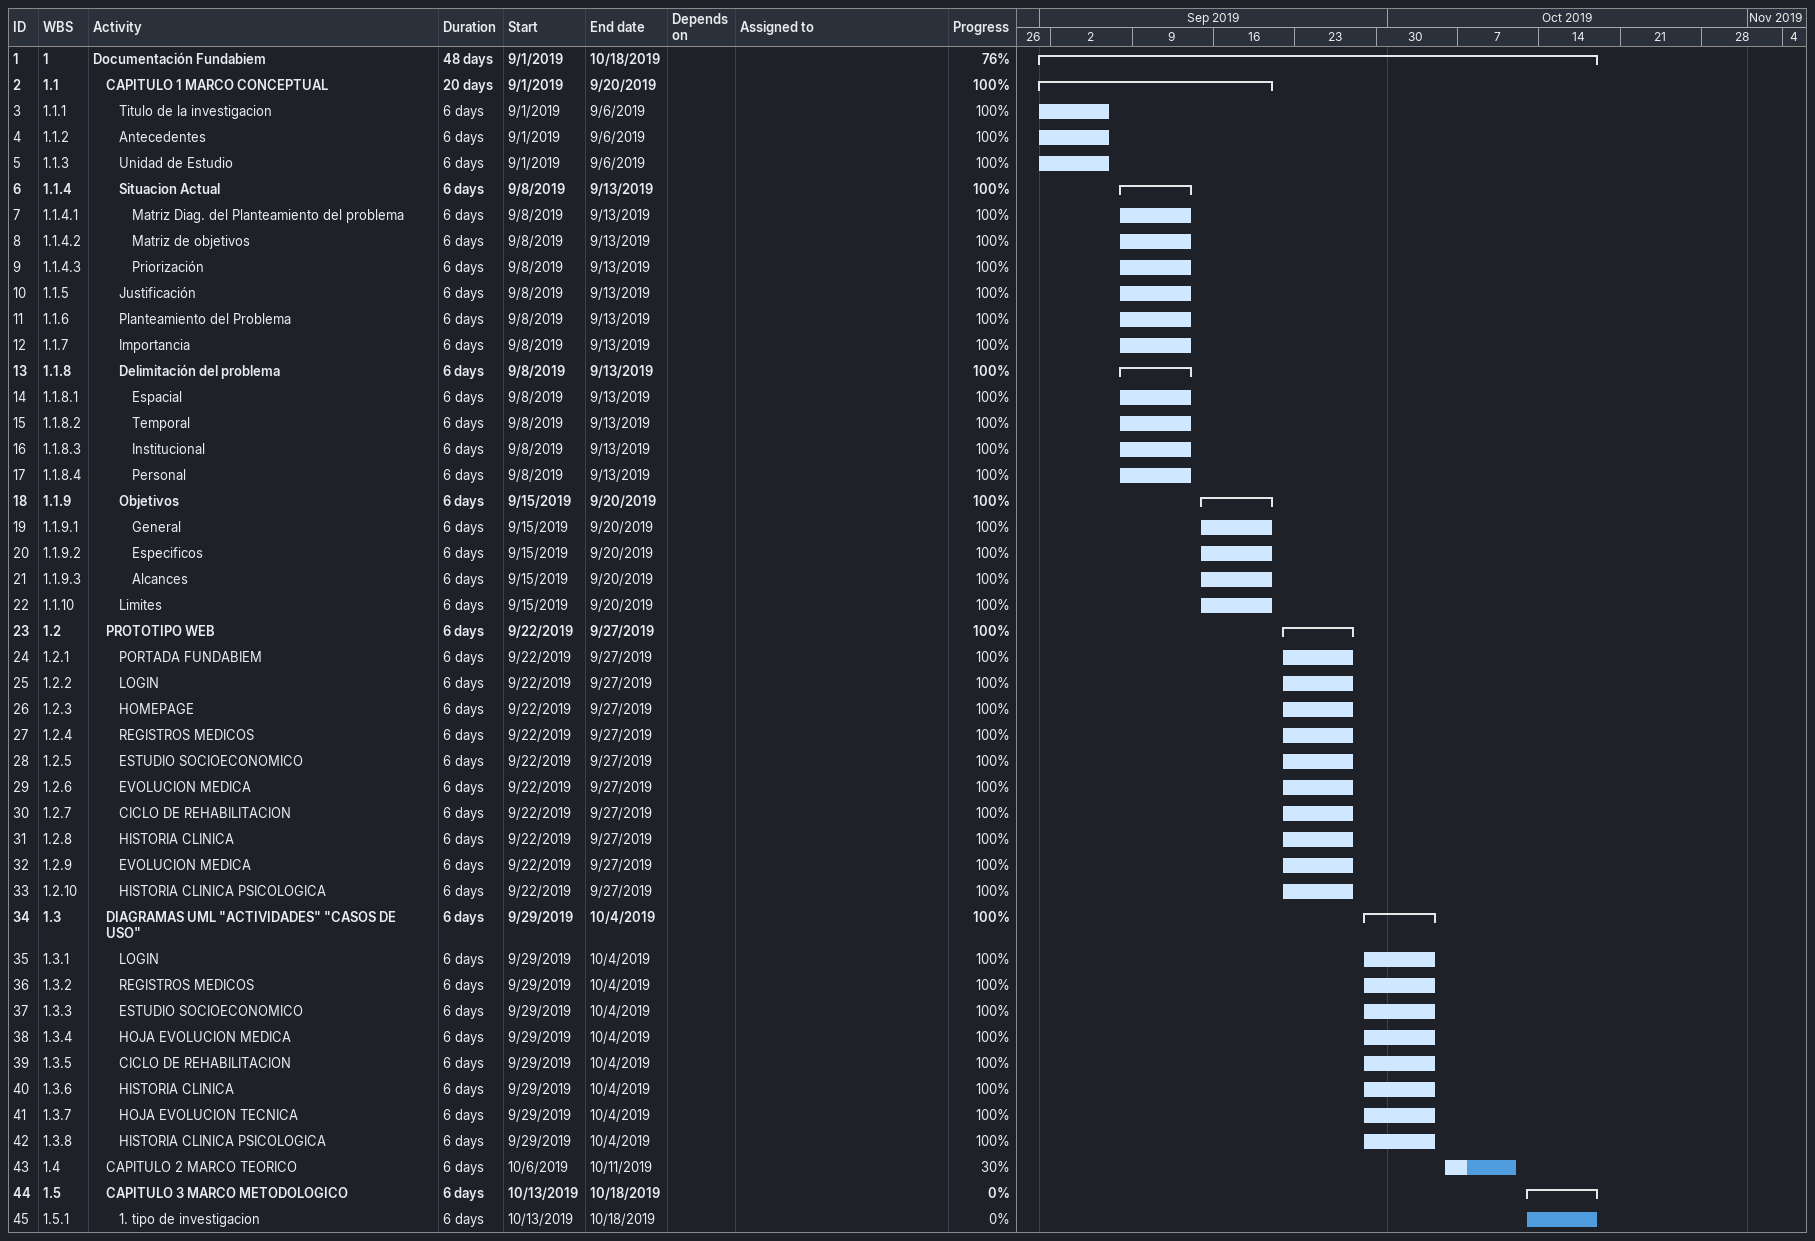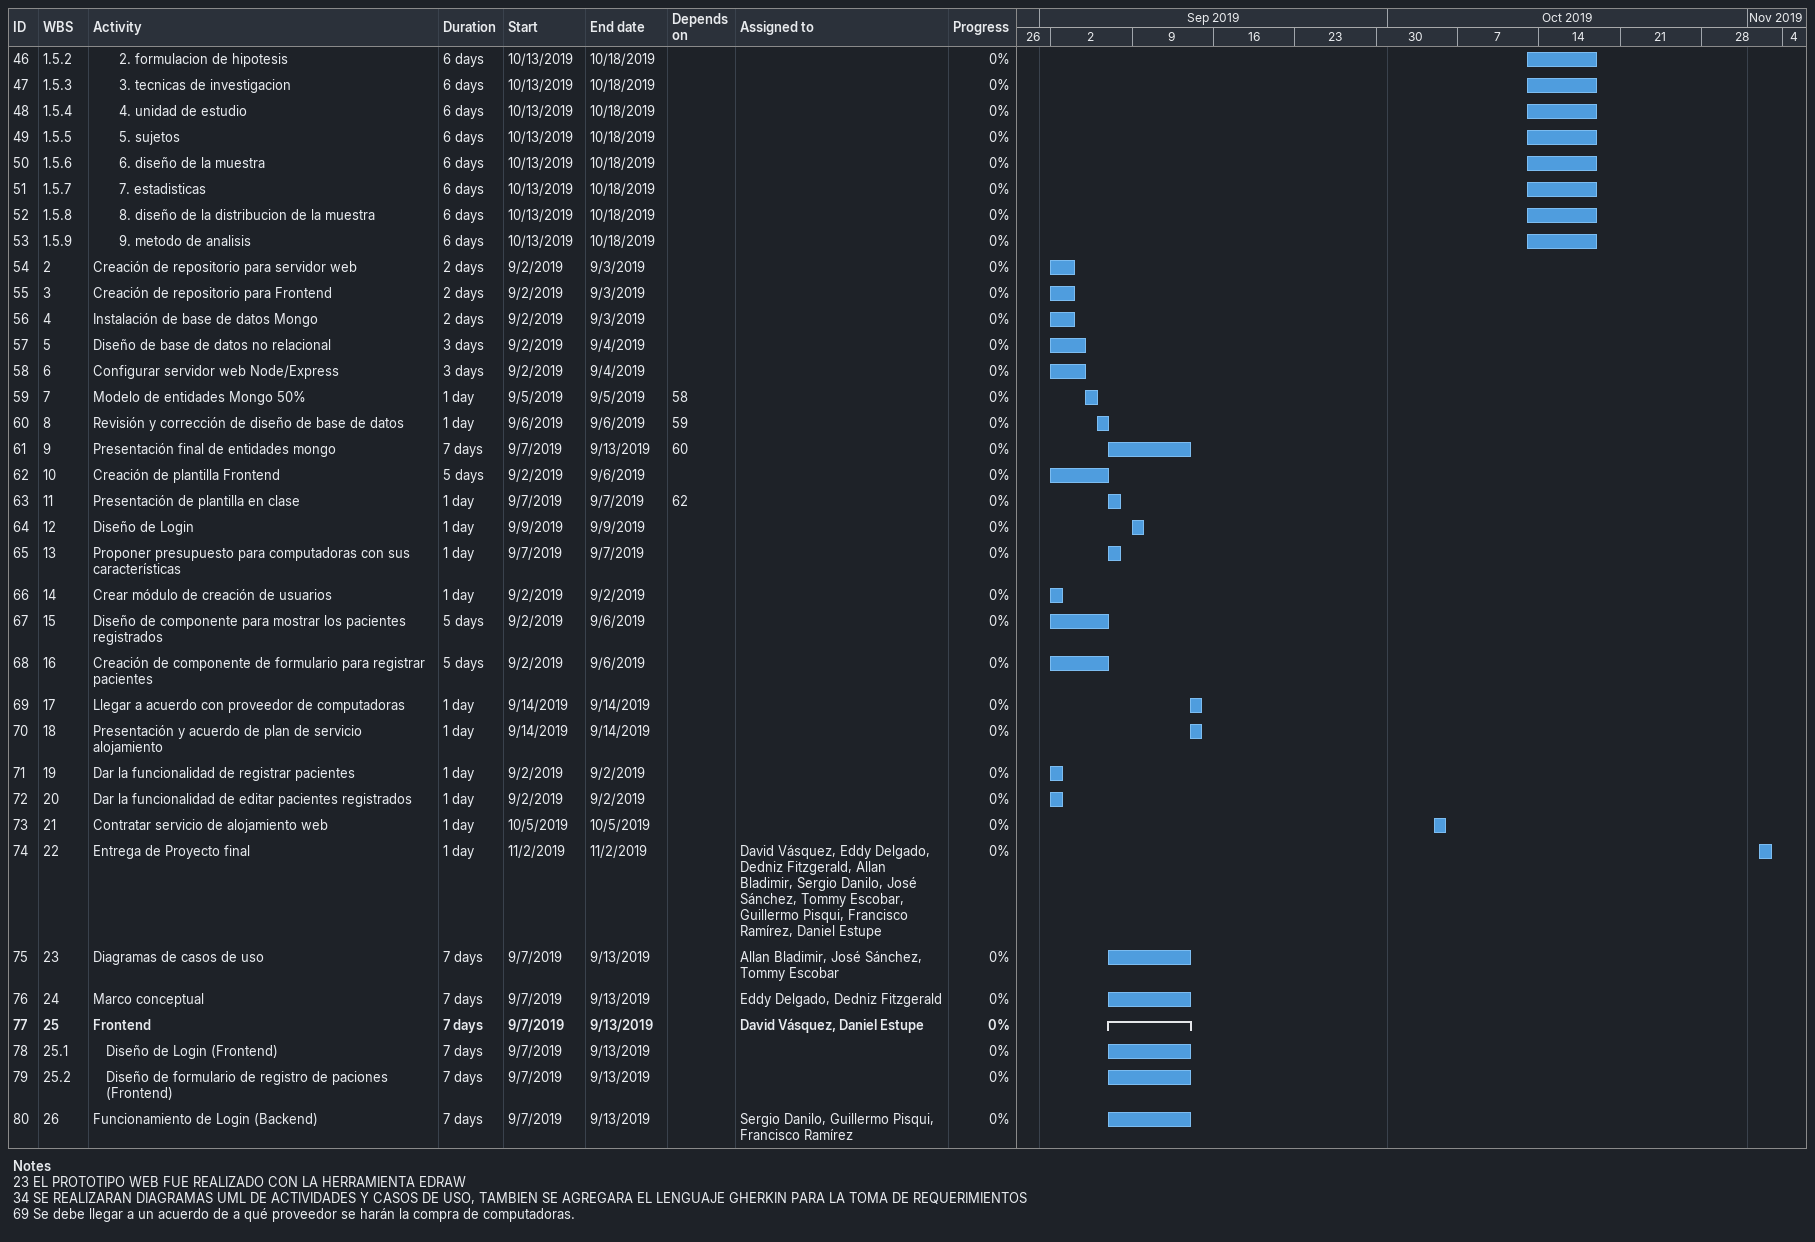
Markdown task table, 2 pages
| ID | WBS | Task | Duration | Start | Finish | Predecessors | Resources | % complete |
|---|---|---|---|---|---|---|---|---|
| 1 | 1 | **Documentación Fundabiem** | 48d | 2019-09-01 | 2019-10-18 |  |  | 76 |
| 2 | 1.1 | **CAPITULO 1 MARCO CONCEPTUAL** | 20d | 2019-09-01 | 2019-09-20 |  |  | 100 |
| 3 | 1.1.1 | Titulo de la investigacion | 6d | 2019-09-01 | 2019-09-06 |  |  | 100 |
| 4 | 1.1.2 | Antecedentes | 6d | 2019-09-01 | 2019-09-06 |  |  | 100 |
| 5 | 1.1.3 | Unidad de Estudio | 6d | 2019-09-01 | 2019-09-06 |  |  | 100 |
| 6 | 1.1.4 | **Situacion Actual** | 6d | 2019-09-08 | 2019-09-13 |  |  | 100 |
| 7 | 1.1.4.1 | Matriz Diag. del Planteamiento del problema | 6d | 2019-09-08 | 2019-09-13 |  |  | 100 |
| 8 | 1.1.4.2 | Matriz de objetivos | 6d | 2019-09-08 | 2019-09-13 |  |  | 100 |
| 9 | 1.1.4.3 | Priorización | 6d | 2019-09-08 | 2019-09-13 |  |  | 100 |
| 10 | 1.1.5 | Justificación | 6d | 2019-09-08 | 2019-09-13 |  |  | 100 |
| 11 | 1.1.6 | Planteamiento del Problema | 6d | 2019-09-08 | 2019-09-13 |  |  | 100 |
| 12 | 1.1.7 | Importancia | 6d | 2019-09-08 | 2019-09-13 |  |  | 100 |
| 13 | 1.1.8 | **Delimitación del problema** | 6d | 2019-09-08 | 2019-09-13 |  |  | 100 |
| 14 | 1.1.8.1 | Espacial | 6d | 2019-09-08 | 2019-09-13 |  |  | 100 |
| 15 | 1.1.8.2 | Temporal | 6d | 2019-09-08 | 2019-09-13 |  |  | 100 |
| 16 | 1.1.8.3 | Institucional | 6d | 2019-09-08 | 2019-09-13 |  |  | 100 |
| 17 | 1.1.8.4 | Personal | 6d | 2019-09-08 | 2019-09-13 |  |  | 100 |
| 18 | 1.1.9 | **Objetivos** | 6d | 2019-09-15 | 2019-09-20 |  |  | 100 |
| 19 | 1.1.9.1 | General | 6d | 2019-09-15 | 2019-09-20 |  |  | 100 |
| 20 | 1.1.9.2 | Especificos | 6d | 2019-09-15 | 2019-09-20 |  |  | 100 |
| 21 | 1.1.9.3 | Alcances | 6d | 2019-09-15 | 2019-09-20 |  |  | 100 |
| 22 | 1.1.10 | Limites | 6d | 2019-09-15 | 2019-09-20 |  |  | 100 |
| 23 | 1.2 | **PROTOTIPO WEB** | 6d | 2019-09-22 | 2019-09-27 |  |  | 100 |
| 24 | 1.2.1 | PORTADA FUNDABIEM | 6d | 2019-09-22 | 2019-09-27 |  |  | 100 |
| 25 | 1.2.2 | LOGIN | 6d | 2019-09-22 | 2019-09-27 |  |  | 100 |
| 26 | 1.2.3 | HOMEPAGE | 6d | 2019-09-22 | 2019-09-27 |  |  | 100 |
| 27 | 1.2.4 | REGISTROS MEDICOS | 6d | 2019-09-22 | 2019-09-27 |  |  | 100 |
| 28 | 1.2.5 | ESTUDIO SOCIOECONOMICO | 6d | 2019-09-22 | 2019-09-27 |  |  | 100 |
| 29 | 1.2.6 | EVOLUCION MEDICA | 6d | 2019-09-22 | 2019-09-27 |  |  | 100 |
| 30 | 1.2.7 | CICLO DE REHABILITACION | 6d | 2019-09-22 | 2019-09-27 |  |  | 100 |
| 31 | 1.2.8 | HISTORIA CLINICA | 6d | 2019-09-22 | 2019-09-27 |  |  | 100 |
| 32 | 1.2.9 | EVOLUCION MEDICA | 6d | 2019-09-22 | 2019-09-27 |  |  | 100 |
| 33 | 1.2.10 | HISTORIA CLINICA PSICOLOGICA | 6d | 2019-09-22 | 2019-09-27 |  |  | 100 |
| 34 | 1.3 | **DIAGRAMAS UML "ACTIVIDADES" "CASOS DE USO"** | 6d | 2019-09-29 | 2019-10-04 |  |  | 100 |
| 35 | 1.3.1 | LOGIN | 6d | 2019-09-29 | 2019-10-04 |  |  | 100 |
| 36 | 1.3.2 | REGISTROS MEDICOS | 6d | 2019-09-29 | 2019-10-04 |  |  | 100 |
| 37 | 1.3.3 | ESTUDIO SOCIOECONOMICO | 6d | 2019-09-29 | 2019-10-04 |  |  | 100 |
| 38 | 1.3.4 | HOJA EVOLUCION MEDICA | 6d | 2019-09-29 | 2019-10-04 |  |  | 100 |
| 39 | 1.3.5 | CICLO DE REHABILITACION | 6d | 2019-09-29 | 2019-10-04 |  |  | 100 |
| 40 | 1.3.6 | HISTORIA CLINICA | 6d | 2019-09-29 | 2019-10-04 |  |  | 100 |
| 41 | 1.3.7 | HOJA EVOLUCION TECNICA | 6d | 2019-09-29 | 2019-10-04 |  |  | 100 |
| 42 | 1.3.8 | HISTORIA CLINICA PSICOLOGICA | 6d | 2019-09-29 | 2019-10-04 |  |  | 100 |
| 43 | 1.4 | CAPITULO 2 MARCO TEORICO | 6d | 2019-10-06 | 2019-10-11 |  |  | 30 |
| 44 | 1.5 | **CAPITULO 3 MARCO METODOLOGICO** | 6d | 2019-10-13 | 2019-10-18 |  |  | 0 |
| 45 | 1.5.1 | 1. tipo de investigacion | 6d | 2019-10-13 | 2019-10-18 |  |  | 0 |
| 46 | 1.5.2 | 2. formulacion de hipotesis | 6d | 2019-10-13 | 2019-10-18 |  |  | 0 |
| 47 | 1.5.3 | 3. tecnicas de investigacion | 6d | 2019-10-13 | 2019-10-18 |  |  | 0 |
| 48 | 1.5.4 | 4. unidad de estudio | 6d | 2019-10-13 | 2019-10-18 |  |  | 0 |
| 49 | 1.5.5 | 5. sujetos | 6d | 2019-10-13 | 2019-10-18 |  |  | 0 |
| 50 | 1.5.6 | 6. diseño de la muestra | 6d | 2019-10-13 | 2019-10-18 |  |  | 0 |
| 51 | 1.5.7 | 7. estadisticas | 6d | 2019-10-13 | 2019-10-18 |  |  | 0 |
| 52 | 1.5.8 | 8. diseño de la distribucion de la muestra | 6d | 2019-10-13 | 2019-10-18 |  |  | 0 |
| 53 | 1.5.9 | 9. metodo de analisis | 6d | 2019-10-13 | 2019-10-18 |  |  | 0 |
| 54 | 2 | Creación de repositorio para servidor web | 2d | 2019-09-02 | 2019-09-03 |  |  | 0 |
| 55 | 3 | Creación de repositorio para Frontend | 2d | 2019-09-02 | 2019-09-03 |  |  | 0 |
| 56 | 4 | Instalación de base de datos Mongo | 2d | 2019-09-02 | 2019-09-03 |  |  | 0 |
| 57 | 5 | Diseño de base de datos no relacional | 3d | 2019-09-02 | 2019-09-04 |  |  | 0 |
| 58 | 6 | Configurar servidor web Node/Express | 3d | 2019-09-02 | 2019-09-04 |  |  | 0 |
| 59 | 7 | Modelo de entidades Mongo 50% | 1d | 2019-09-05 | 2019-09-05 | 58 |  | 0 |
| 60 | 8 | Revisión y corrección de diseño de base de datos | 1d | 2019-09-06 | 2019-09-06 | 59 |  | 0 |
| 61 | 9 | Presentación final de entidades mongo | 7d | 2019-09-07 | 2019-09-13 | 60 |  | 0 |
| 62 | 10 | Creación de plantilla Frontend | 5d | 2019-09-02 | 2019-09-06 |  |  | 0 |
| 63 | 11 | Presentación de plantilla en clase | 1d | 2019-09-07 | 2019-09-07 | 62 |  | 0 |
| 64 | 12 | Diseño de Login | 1d | 2019-09-09 | 2019-09-09 |  |  | 0 |
| 65 | 13 | Proponer presupuesto para computadoras con sus características | 1d | 2019-09-07 | 2019-09-07 |  |  | 0 |
| 66 | 14 | Crear módulo de creación de usuarios | 1d | 2019-09-02 | 2019-09-02 |  |  | 0 |
| 67 | 15 | Diseño de componente para mostrar los pacientes registrados | 5d | 2019-09-02 | 2019-09-06 |  |  | 0 |
| 68 | 16 | Creación de componente de formulario para registrar pacientes | 5d | 2019-09-02 | 2019-09-06 |  |  | 0 |
| 69 | 17 | Llegar a acuerdo con proveedor de computadoras | 1d | 2019-09-14 | 2019-09-14 |  |  | 0 |
| 70 | 18 | Presentación y acuerdo de plan de servicio alojamiento | 1d | 2019-09-14 | 2019-09-14 |  |  | 0 |
| 71 | 19 | Dar la funcionalidad de registrar pacientes | 1d | 2019-09-02 | 2019-09-02 |  |  | 0 |
| 72 | 20 | Dar la funcionalidad de editar pacientes registrados | 1d | 2019-09-02 | 2019-09-02 |  |  | 0 |
| 73 | 21 | Contratar servicio de alojamiento web | 1d | 2019-10-05 | 2019-10-05 |  |  | 0 |
| 74 | 22 | Entrega de Proyecto final | 1d | 2019-11-02 | 2019-11-02 |  | David Vásquez, Eddy Delgado, Dedniz Fitzgerald, Allan Bladimir, Sergio Danilo, José Sánchez, Tommy Escobar, Guillermo Pisqui, Francisco Ramírez, Daniel Estupe | 0 |
| 75 | 23 | Diagramas de casos de uso | 7d | 2019-09-07 | 2019-09-13 |  | Allan Bladimir, José Sánchez, Tommy Escobar | 0 |
| 76 | 24 | Marco conceptual | 7d | 2019-09-07 | 2019-09-13 |  | Eddy Delgado, Dedniz Fitzgerald | 0 |
| 77 | 25 | **Frontend** | 7d | 2019-09-07 | 2019-09-13 |  | David Vásquez, Daniel Estupe | 0 |
| 78 | 25.1 | Diseño de Login (Frontend) | 7d | 2019-09-07 | 2019-09-13 |  |  | 0 |
| 79 | 25.2 | Diseño de formulario de registro de paciones (Frontend) | 7d | 2019-09-07 | 2019-09-13 |  |  | 0 |
| 80 | 26 | Funcionamiento de Login (Backend) | 7d | 2019-09-07 | 2019-09-13 |  | Sergio Danilo, Guillermo Pisqui, Francisco Ramírez | 0 |

Notes
- 23: EL PROTOTIPO WEB FUE REALIZADO CON LA HERRAMIENTA EDRAW
- 34: SE REALIZARAN DIAGRAMAS UML DE ACTIVIDADES Y CASOS DE USO, TAMBIEN SE AGREGARA EL LENGUAJE GHERKIN PARA LA TOMA DE REQUERIMIENTOS
- 69: Se debe llegar a un acuerdo de a qué proveedor se harán la compra de computadoras.
